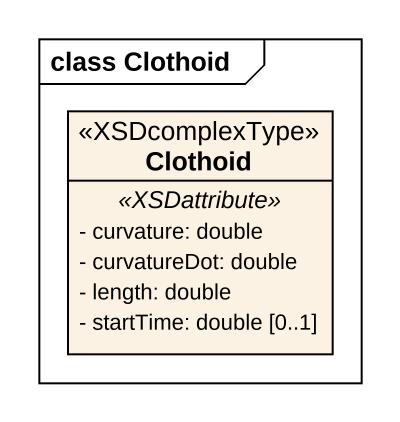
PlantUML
@startuml
mainframe class Clothoid
hide circle
hide empty members
skinparam classAttributeIconSize 0
class Clothoid <<XSDcomplexType>> {
  .. <<XSDattribute>> ..
  - curvature: double
  - curvatureDot: double
  - length: double
  - startTime: double [0..1]
}
@enduml
